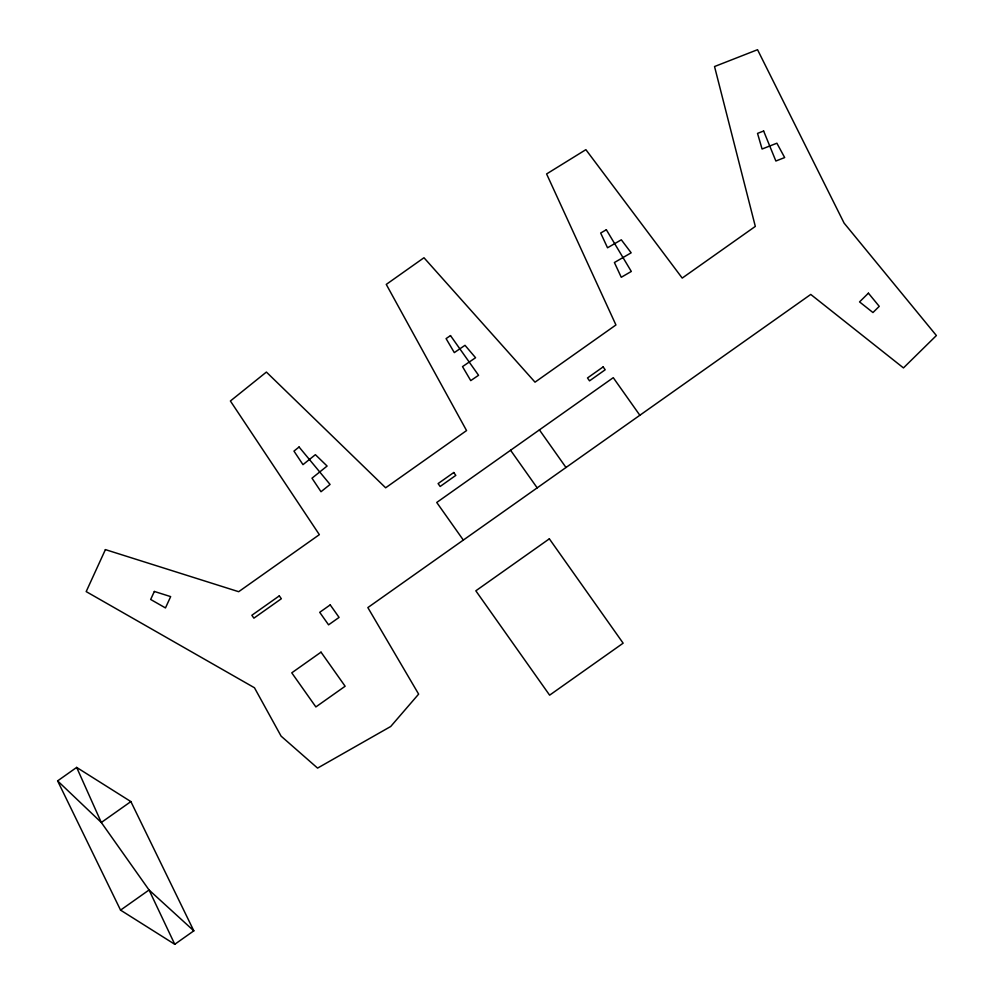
<?xml version="1.0" encoding="UTF-8"?>
<svg xmlns="http://www.w3.org/2000/svg" width="994" height="994" viewBox="0 0 994 994"><rect width="100%" height="100%" fill="white"/><g stroke="black" fill="none" stroke-linecap="round" stroke-linejoin="round"><path stroke-width="1.49" d="M57.615 780.886L76.662 767.418L130.873 801.586L193.818 930.831L174.77 944.3L120.56 910.131L57.615 780.886L101.313 822.485L149.05 889.99L174.77 944.3M130.873 801.586L101.313 822.485L76.662 767.418M120.56 910.131L149.05 889.99L193.818 930.831M639.85 415.268L613.261 377.67L436.739 502.467L463.328 540.077M539.407 429.88L565.996 467.491M510.581 450.257L537.182 487.868M105.401 549.607L86.18 591.604L254.464 687.761L281.103 736.144L317.571 768.101L390.717 726.49L418.636 694.123L367.855 607.582L810.756 294.435L903.459 367.917L936.385 335.537L844.105 223.116L757.54 49.7L714.537 66.536L755.316 226.408L682.219 278.084L585.876 149.659L546.601 173.95L615.932 324.963L535.02 382.168L423.978 257.744L386.268 284.408L466.559 430.576L385.647 487.793L266.392 372.067L230.397 401.004L319.347 534.66L238.672 591.703L105.401 549.607M154.343 591.455L150.666 599.469L165.476 607.93L170.657 596.611L154.343 591.455M868.421 293.168L859.549 301.903L872.956 312.538L879.243 306.351L868.421 293.168M299.07 447.002L293.963 451.102L302.984 464.645L315.384 454.68L327.101 466.049L311.992 478.189L321.012 491.732L330.07 484.451L299.07 447.002M279.302 595.866L251.855 615.274L253.892 618.156L281.339 598.748L279.302 595.866M453.773 472.51L438.106 483.581L440.156 486.464L455.811 475.393L453.773 472.51M603.147 366.898L587.491 377.968L589.529 380.851L605.184 369.78L603.147 366.898M330.219 604.886L319.72 612.316L328.567 624.841L339.078 617.411L330.219 604.886M321.025 652.151L291.764 672.839L315.868 706.933L345.129 686.245L321.025 652.151M549.347 538.823L475.828 590.809L549.62 695.166L623.139 643.18L549.347 538.823M450.493 335.599L446.082 338.606L454.308 352.609L465.006 345.316L475.567 357.728L462.521 366.612L470.746 380.615L478.561 375.285L450.493 335.599M606.34 229.751L600.674 233.031L607.533 247.779L621.312 239.802L631.165 252.811L614.404 262.528L621.262 277.276L631.314 271.449L606.34 229.751M763.628 131.009L757.527 133.395L762.075 149.013L776.886 143.211L784.664 157.561L775.867 161.016L763.628 131.009"/></g></svg>
